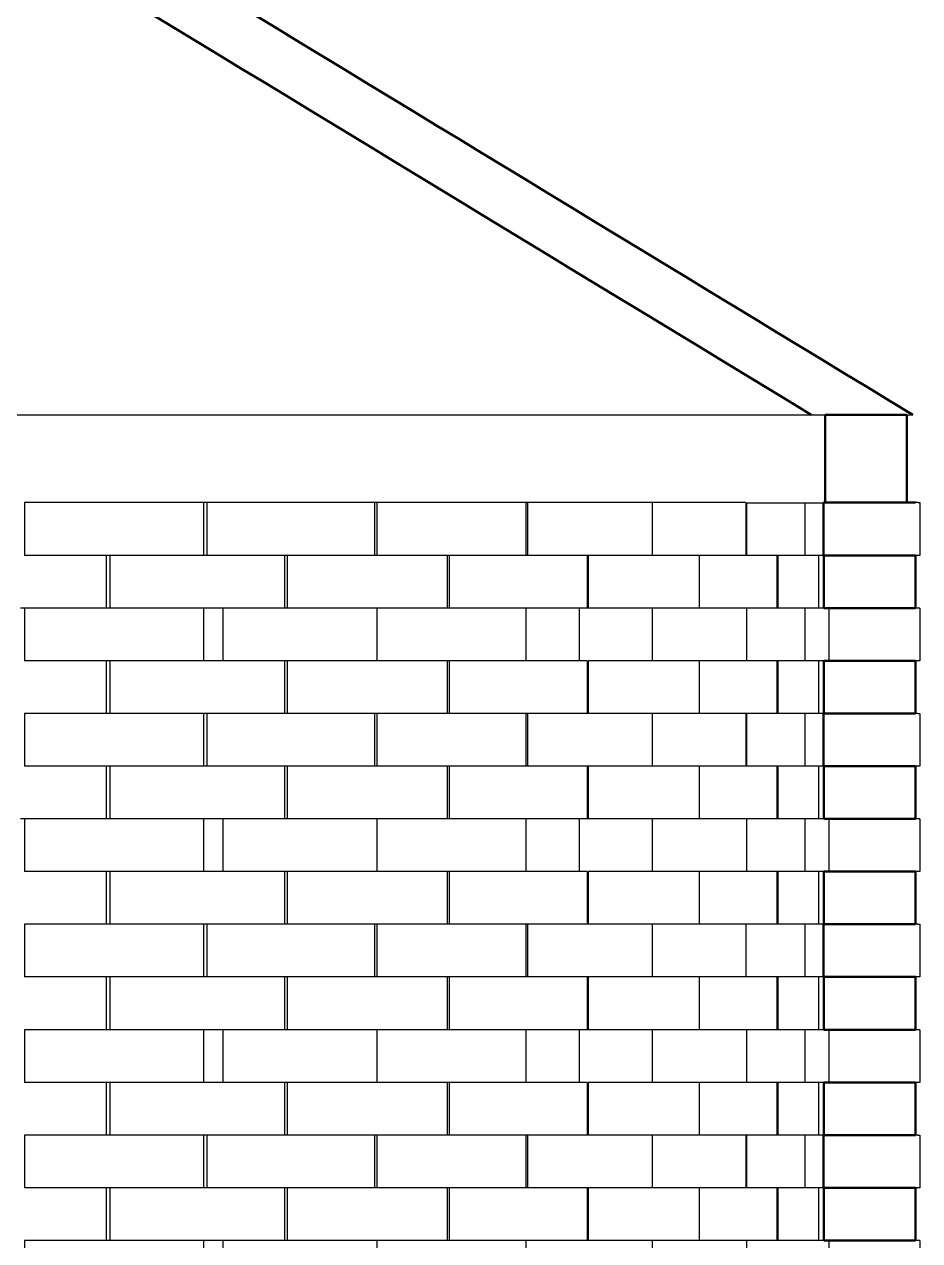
# Model space of a CAD drawing. Header units: millimetres. Extents: x 507.9 to 541, y 40.2 to 69.3.
# Drawn here: x 518.931 to 519.95, y 54.949 to 56.334 of the extents above; entities that cross this region are included whole.
import ezdxf

# ---------------------------------------------------------------- set-up
doc = ezdxf.new("R2010")
doc.units = ezdxf.units.MM
doc.layers.add('Make2D$Visible$ClippingPlaneIntersections', color=7, linetype='Continuous', lineweight=50, true_color=0x000000)
doc.layers.add('Make2D$Visible$Curves', color=7, linetype='Continuous', true_color=0x000000)

msp = doc.modelspace()

# ---------------------------------------------------------------- linework, layer by layer
at = {"layer": 'Make2D$Visible$ClippingPlaneIntersections', "color": 18, "true_color": 0x000000}
for points, degree in [([(519.94259, 55.88926), (518.83975, 56.55937), (517.73691, 57.22948), (516.63407, 57.89959)], 3), ([(516.63407, 57.82938), (517.6984, 57.18267), (518.76272, 56.53597), (519.82704, 55.88926)], 3), ([(519.9358, 55.88926), (519.8893, 55.88926), (519.84279, 55.88926)], 2), ([(519.84279, 55.78926), (519.84279, 55.83926), (519.84279, 55.88926)], 2), ([(519.9358, 55.88926), (519.9358, 55.83926), (519.9358, 55.78926)], 2), ([(519.84107, 55.78929), (519.89338, 55.78929), (519.94569, 55.78929)], 2), ([(519.84107, 55.78929), (519.84107, 55.75929), (519.84107, 55.72929)], 2), ([(519.84118, 55.72929), (519.8934, 55.72929), (519.94562, 55.72929)], 2), ([(519.84118, 55.72929), (519.84118, 55.69929), (519.84118, 55.66929)], 2), ([(519.94562, 55.66929), (519.94562, 55.69929), (519.94562, 55.72929)], 2), ([(519.84118, 55.66929), (519.8934, 55.66929), (519.94562, 55.66929)], 2), ([(519.84118, 55.60929), (519.8934, 55.60929), (519.94562, 55.60929)], 2), ([(519.84118, 55.60929), (519.84118, 55.57929), (519.84118, 55.54929)], 2), ([(519.94562, 55.54929), (519.94562, 55.57929), (519.94562, 55.60929)], 2), ([(519.84107, 55.54929), (519.84107, 55.51929), (519.84107, 55.48929)], 2), ([(519.84118, 55.54929), (519.8934, 55.54929), (519.94562, 55.54929)], 2), ([(519.84118, 55.48929), (519.84408, 55.48929), (519.84699, 55.48929)], 2), ([(519.84118, 55.48929), (519.84118, 55.45929), (519.84118, 55.42929)], 2), ([(519.84699, 55.48929), (519.89634, 55.48929), (519.94569, 55.48929)], 2), ([(519.94562, 55.42929), (519.94562, 55.45929), (519.94562, 55.48929)], 2), ([(519.84118, 55.42929), (519.8934, 55.42929), (519.94562, 55.42929)], 2), ([(519.84118, 55.36929), (519.8934, 55.36929), (519.94562, 55.36929)], 2), ([(519.84118, 55.36929), (519.84118, 55.33929), (519.84118, 55.30929)], 2), ([(519.94562, 55.30929), (519.94562, 55.33929), (519.94562, 55.36929)], 2), ([(519.84107, 55.30929), (519.89338, 55.30929), (519.94569, 55.30929)], 2), ([(519.84107, 55.30929), (519.84107, 55.27929), (519.84107, 55.24929)], 2), ([(519.84107, 55.24929), (519.89335, 55.24929), (519.94562, 55.24929)], 2), ([(519.84118, 55.24929), (519.84118, 55.21929), (519.84118, 55.18929)], 2), ([(519.94562, 55.18929), (519.94562, 55.21929), (519.94562, 55.24929)], 2), ([(519.84118, 55.18929), (519.8934, 55.18929), (519.94562, 55.18929)], 2), ([(519.84118, 55.12929), (519.8934, 55.12929), (519.94562, 55.12929)], 2), ([(519.84118, 55.12929), (519.84118, 55.09929), (519.84118, 55.06929)], 2), ([(519.94562, 55.06929), (519.94562, 55.09929), (519.94562, 55.12929)], 2), ([(519.84107, 55.06929), (519.89338, 55.06929), (519.94569, 55.06929)], 2), ([(519.84107, 55.06929), (519.84107, 55.03929), (519.84107, 55.00929)], 2), ([(519.84118, 55.00929), (519.8934, 55.00929), (519.94562, 55.00929)], 2), ([(519.84118, 55.00929), (519.84118, 54.97929), (519.84118, 54.94929)], 2), ([(519.94562, 54.94929), (519.94562, 54.97929), (519.94562, 55.00929)], 2), ([(519.84118, 54.94929), (519.8934, 54.94929), (519.94562, 54.94929)], 2)]:
    msp.add_open_spline(points, degree=degree, dxfattribs=at)
at = {"layer": 'Make2D$Visible$Curves', "color": 18, "lineweight": -3, "true_color": 0x000000}
msp.add_rational_spline([(518.71147, 55.88926), (518.94571, 55.88926), (519.16738, 55.88926), (519.72336, 55.88926), (519.8272, 55.88926)], [0.914868363465, 0.932033312771, 1, 0.845382398933, 0.953673055142], degree=2, knots=[3.0935215, 3.0935215, 3.0935215, 3.6039963, 3.6039963, 4.7652768, 4.7652768, 4.7652768], dxfattribs=at)
for points, degree in [([(519.82707, 55.88926), (519.83237, 55.88926), (519.83767, 55.88926), (519.84298, 55.88926)], 3), ([(519.9358, 55.88926), (519.93807, 55.88926), (519.94034, 55.88926), (519.94261, 55.88926)], 3), ([(518.93114, 55.78929), (518.93114, 55.75929), (518.93114, 55.72929)], 2), ([(519.13519, 55.78929), (519.03316, 55.78929), (518.93114, 55.78929)], 2), ([(519.13519, 55.78929), (519.13519, 55.75929), (519.13519, 55.72929)], 2), ([(519.13873, 55.78929), (519.13696, 55.78929), (519.13519, 55.78929)], 2), ([(519.13887, 55.78929), (519.13887, 55.75929), (519.13887, 55.72929)], 2), ([(519.32974, 55.78929), (519.2343, 55.78929), (519.13887, 55.78929)], 2), ([(519.32974, 55.78929), (519.32974, 55.75929), (519.32974, 55.72929)], 2), ([(519.33239, 55.78929), (519.33107, 55.78929), (519.32974, 55.78929)], 2), ([(519.33248, 55.78929), (519.33248, 55.75929), (519.33248, 55.72929)], 2), ([(519.5022, 55.78929), (519.41758, 55.78929), (519.33295, 55.78929)], 2), ([(519.5022, 55.78929), (519.5022, 55.75929), (519.5022, 55.72929)], 2), ([(519.50393, 55.78929), (519.50307, 55.78929), (519.5022, 55.78929)], 2), ([(519.50388, 55.78929), (519.50388, 55.75929), (519.50388, 55.72929)], 2), ([(519.64537, 55.78929), (519.57462, 55.78929), (519.50388, 55.78929)], 2), ([(519.64593, 55.78929), (519.64593, 55.75929), (519.64593, 55.72929)], 2), ([(519.75223, 55.78929), (519.69908, 55.78929), (519.64593, 55.78929)], 2), ([(519.75269, 55.78929), (519.75269, 55.75929), (519.75269, 55.72929)], 2), ([(519.75329, 55.78929), (519.75329, 55.75929), (519.75329, 55.72929)], 2), ([(519.81972, 55.78929), (519.81972, 55.75929), (519.81972, 55.72929)], 2), ([(519.94829, 55.78929), (519.94699, 55.78929), (519.94569, 55.78929)], 2), ([(519.94829, 55.78929), (519.94937, 55.78929), (519.95046, 55.78929)], 2), ([(519.95046, 55.78929), (519.95046, 55.75929), (519.95046, 55.72929)], 2), ([(519.13519, 55.72929), (519.03316, 55.72929), (518.93114, 55.72929)], 2), ([(519.02426, 55.72929), (519.02426, 55.69929), (519.02426, 55.66929)], 2), ([(519.02838, 55.72929), (519.02838, 55.69929), (519.02838, 55.66929)], 2), ([(519.13886, 55.72929), (519.13703, 55.72929), (519.13519, 55.72929)], 2), ([(519.32974, 55.72929), (519.2343, 55.72929), (519.13887, 55.72929)], 2), ([(519.22728, 55.72929), (519.22728, 55.69929), (519.22728, 55.66929)], 2), ([(519.23054, 55.72929), (519.23054, 55.69929), (519.23054, 55.66929)], 2), ([(519.33199, 55.72929), (519.33086, 55.72929), (519.32974, 55.72929)], 2), ([(519.33275, 55.72929), (519.33237, 55.72929), (519.33199, 55.72929)], 2), ([(519.5022, 55.72929), (519.41734, 55.72929), (519.33248, 55.72929)], 2), ([(519.41243, 55.72929), (519.41243, 55.69929), (519.41243, 55.66929)], 2), ([(519.41468, 55.72929), (519.41468, 55.69929), (519.41468, 55.66929)], 2), ([(519.50356, 55.72929), (519.50288, 55.72929), (519.5022, 55.72929)], 2), ([(519.64537, 55.72929), (519.57462, 55.72929), (519.50388, 55.72929)], 2), ([(519.57198, 55.72929), (519.57198, 55.69929), (519.57198, 55.66929)], 2), ([(519.57314, 55.72929), (519.57314, 55.69929), (519.57314, 55.66929)], 2), ([(519.69927, 55.72929), (519.6726, 55.72929), (519.64593, 55.72929)], 2), ([(519.69929, 55.72929), (519.69929, 55.69929), (519.69929, 55.66929)], 2), ([(519.75259, 55.72929), (519.72594, 55.72929), (519.69929, 55.72929)], 2), ([(519.789, 55.72929), (519.77084, 55.72929), (519.75269, 55.72929)], 2), ([(519.78787, 55.72929), (519.78787, 55.69929), (519.78787, 55.66929)], 2), ([(519.789, 55.72929), (519.789, 55.69929), (519.789, 55.66929)], 2), ([(519.81998, 55.72929), (519.80449, 55.72929), (519.789, 55.72929)], 2), ([(519.83528, 55.72929), (519.8275, 55.72929), (519.81972, 55.72929)], 2), ([(519.84118, 55.72929), (519.83818, 55.72929), (519.83518, 55.72929)], 2), ([(519.83518, 55.72929), (519.83518, 55.69929), (519.83518, 55.66929)], 2), ([(519.94829, 55.72929), (519.94699, 55.72929), (519.94569, 55.72929)], 2), ([(519.95046, 55.72929), (519.94937, 55.72929), (519.94829, 55.72929)], 2), ([(518.93119, 55.66929), (518.92893, 55.66929), (518.92667, 55.66929)], 2), ([(519.13519, 55.66929), (519.03316, 55.66929), (518.93114, 55.66929)], 2), ([(518.93114, 55.66929), (518.93114, 55.63929), (518.93114, 55.60929)], 2), ([(519.22728, 55.66929), (519.18124, 55.66929), (519.13519, 55.66929)], 2), ([(519.13519, 55.66929), (519.13519, 55.63929), (519.13519, 55.60929)], 2), ([(519.15715, 55.66929), (519.15715, 55.63929), (519.15715, 55.60929)], 2), ([(519.23048, 55.66929), (519.22888, 55.66929), (519.22728, 55.66929)], 2), ([(519.33249, 55.66929), (519.28152, 55.66929), (519.23054, 55.66929)], 2), ([(519.33248, 55.66929), (519.33248, 55.63929), (519.33248, 55.60929)], 2), ([(519.5022, 55.66929), (519.41734, 55.66929), (519.33248, 55.66929)], 2), ([(519.57198, 55.66929), (519.53709, 55.66929), (519.5022, 55.66929)], 2), ([(519.5022, 55.66929), (519.5022, 55.63929), (519.5022, 55.60929)], 2), ([(519.56294, 55.66929), (519.56294, 55.63929), (519.56294, 55.60929)], 2), ([(519.57345, 55.66929), (519.57271, 55.66929), (519.57198, 55.66929)], 2), ([(519.64614, 55.66929), (519.60964, 55.66929), (519.57314, 55.66929)], 2), ([(519.64593, 55.66929), (519.64593, 55.63929), (519.64593, 55.60929)], 2), ([(519.69889, 55.66929), (519.67241, 55.66929), (519.64593, 55.66929)], 2), ([(519.78756, 55.66929), (519.74342, 55.66929), (519.69929, 55.66929)], 2), ([(519.75329, 55.66929), (519.75329, 55.63929), (519.75329, 55.60929)], 2), ([(519.82019, 55.66929), (519.80403, 55.66929), (519.78787, 55.66929)], 2), ([(519.81972, 55.66929), (519.81972, 55.63929), (519.81972, 55.60929)], 2), ([(519.83503, 55.66929), (519.82738, 55.66929), (519.81972, 55.66929)], 2), ([(519.84118, 55.66929), (519.83818, 55.66929), (519.83518, 55.66929)], 2), ([(519.84699, 55.66929), (519.84699, 55.63929), (519.84699, 55.60929)], 2), ([(519.95046, 55.66929), (519.94804, 55.66929), (519.94562, 55.66929)], 2), ([(519.95046, 55.66929), (519.95046, 55.63929), (519.95046, 55.60929)], 2), ([(519.13519, 55.60929), (519.03316, 55.60929), (518.93114, 55.60929)], 2), ([(519.02426, 55.60929), (519.02426, 55.57929), (519.02426, 55.54929)], 2), ([(519.02838, 55.60929), (519.02838, 55.57929), (519.02838, 55.54929)], 2), ([(519.22728, 55.60929), (519.18124, 55.60929), (519.13519, 55.60929)], 2), ([(519.22728, 55.60929), (519.22728, 55.57929), (519.22728, 55.54929)], 2), ([(519.23043, 55.60929), (519.22885, 55.60929), (519.22728, 55.60929)], 2), ([(519.23054, 55.60929), (519.23054, 55.57929), (519.23054, 55.54929)], 2), ([(519.33216, 55.60929), (519.28135, 55.60929), (519.23054, 55.60929)], 2), ([(519.5022, 55.60929), (519.41734, 55.60929), (519.33248, 55.60929)], 2), ([(519.41243, 55.60929), (519.41243, 55.57929), (519.41243, 55.54929)], 2), ([(519.41468, 55.60929), (519.41468, 55.57929), (519.41468, 55.54929)], 2), ([(519.57198, 55.60929), (519.53709, 55.60929), (519.5022, 55.60929)], 2), ([(519.57198, 55.60929), (519.57198, 55.57929), (519.57198, 55.54929)], 2), ([(519.57314, 55.60929), (519.57314, 55.57929), (519.57314, 55.54929)], 2), ([(519.6456, 55.60929), (519.60937, 55.60929), (519.57314, 55.60929)], 2), ([(519.69965, 55.60929), (519.67279, 55.60929), (519.64593, 55.60929)], 2), ([(519.69929, 55.60865), (519.69929, 55.57897), (519.69929, 55.54929)], 2), ([(519.78796, 55.60929), (519.74377, 55.60929), (519.69958, 55.60929)], 2), ([(519.81969, 55.60929), (519.80378, 55.60929), (519.78787, 55.60929)], 2), ([(519.78787, 55.60929), (519.78787, 55.57929), (519.78787, 55.54929)], 2), ([(519.789, 55.60929), (519.789, 55.57929), (519.789, 55.54929)], 2), ([(519.83512, 55.60929), (519.82742, 55.60929), (519.81972, 55.60929)], 2), ([(519.84118, 55.60929), (519.83818, 55.60929), (519.83518, 55.60929)], 2), ([(519.83518, 55.60929), (519.83518, 55.57929), (519.83518, 55.54929)], 2), ([(519.95046, 55.60929), (519.94804, 55.60929), (519.94562, 55.60929)], 2), ([(518.93114, 55.54929), (518.93114, 55.51929), (518.93114, 55.48929)], 2), ([(519.13519, 55.54929), (519.03316, 55.54929), (518.93114, 55.54929)], 2), ([(519.13888, 55.54929), (519.13704, 55.54929), (519.13519, 55.54929)], 2), ([(519.13519, 55.54929), (519.13519, 55.51929), (519.13519, 55.48929)], 2), ([(519.32974, 55.54929), (519.2343, 55.54929), (519.13887, 55.54929)], 2), ([(519.13887, 55.54929), (519.13887, 55.51929), (519.13887, 55.48929)], 2), ([(519.32974, 55.54929), (519.32974, 55.51929), (519.32974, 55.48929)], 2), ([(519.33254, 55.54929), (519.33114, 55.54929), (519.32974, 55.54929)], 2), ([(519.5022, 55.54929), (519.41734, 55.54929), (519.33248, 55.54929)], 2), ([(519.33248, 55.54929), (519.33248, 55.51929), (519.33248, 55.48929)], 2), ([(519.5022, 55.54929), (519.5022, 55.51929), (519.5022, 55.48929)], 2), ([(519.50437, 55.54929), (519.50328, 55.54929), (519.5022, 55.54929)], 2), ([(519.64537, 55.54929), (519.57462, 55.54929), (519.50388, 55.54929)], 2), ([(519.50388, 55.54929), (519.50388, 55.51929), (519.50388, 55.48929)], 2), ([(519.64593, 55.54929), (519.64593, 55.51929), (519.64593, 55.48929)], 2), ([(519.69971, 55.54929), (519.67282, 55.54929), (519.64593, 55.54929)], 2), ([(519.75267, 55.54929), (519.72598, 55.54929), (519.69929, 55.54929)], 2), ([(519.75269, 55.54929), (519.75269, 55.51929), (519.75269, 55.48929)], 2), ([(519.789, 55.54929), (519.77084, 55.54929), (519.75269, 55.54929)], 2), ([(519.75329, 55.54929), (519.75329, 55.51929), (519.75329, 55.48929)], 2), ([(519.82144, 55.54929), (519.80522, 55.54929), (519.789, 55.54929)], 2), ([(519.81972, 55.54929), (519.81972, 55.51929), (519.81972, 55.48929)], 2), ([(519.83547, 55.54929), (519.82845, 55.54929), (519.82144, 55.54929)], 2), ([(519.84118, 55.54929), (519.8384, 55.54929), (519.83561, 55.54929)], 2), ([(519.94829, 55.54929), (519.94699, 55.54929), (519.94569, 55.54929)], 2), ([(519.94829, 55.54929), (519.94937, 55.54929), (519.95046, 55.54929)], 2), ([(519.95046, 55.54929), (519.95046, 55.51929), (519.95046, 55.48929)], 2), ([(519.13519, 55.48929), (519.03316, 55.48929), (518.93114, 55.48929)], 2), ([(519.02426, 55.48929), (519.02426, 55.45929), (519.02426, 55.42929)], 2), ([(519.02838, 55.48929), (519.02838, 55.45929), (519.02838, 55.42929)], 2), ([(519.13854, 55.48929), (519.13686, 55.48929), (519.13519, 55.48929)], 2), ([(519.32974, 55.48929), (519.2343, 55.48929), (519.13887, 55.48929)], 2), ([(519.22728, 55.48929), (519.22728, 55.45929), (519.22728, 55.42929)], 2), ([(519.23054, 55.48929), (519.23054, 55.45929), (519.23054, 55.42929)], 2), ([(519.33285, 55.48929), (519.3313, 55.48929), (519.32974, 55.48929)], 2), ([(519.5022, 55.48929), (519.41734, 55.48929), (519.33248, 55.48929)], 2), ([(519.41243, 55.48929), (519.41243, 55.45929), (519.41243, 55.42929)], 2), ([(519.41468, 55.48929), (519.41468, 55.45929), (519.41468, 55.42929)], 2), ([(519.50393, 55.48929), (519.50307, 55.48929), (519.5022, 55.48929)], 2), ([(519.64537, 55.48929), (519.57462, 55.48929), (519.50388, 55.48929)], 2), ([(519.57198, 55.48864), (519.57198, 55.45897), (519.57198, 55.42929)], 2), ([(519.57314, 55.48929), (519.57314, 55.45929), (519.57314, 55.42929)], 2), ([(519.64537, 55.48943), (519.64537, 55.48936), (519.64537, 55.48929)], 2), ([(519.64598, 55.48929), (519.64568, 55.48929), (519.64537, 55.48929)], 2), ([(519.69928, 55.48929), (519.6726, 55.48929), (519.64593, 55.48929)], 2), ([(519.69929, 55.48929), (519.69929, 55.45929), (519.69929, 55.42929)], 2), ([(519.75274, 55.48929), (519.72601, 55.48929), (519.69929, 55.48929)], 2), ([(519.7884, 55.48929), (519.77054, 55.48929), (519.75269, 55.48929)], 2), ([(519.78787, 55.48929), (519.78787, 55.45929), (519.78787, 55.42929)], 2), ([(519.82146, 55.48929), (519.80493, 55.48929), (519.7884, 55.48929)], 2), ([(519.78964, 55.48929), (519.78902, 55.48929), (519.7884, 55.48929)], 2), ([(519.789, 55.48929), (519.789, 55.45929), (519.789, 55.42929)], 2), ([(519.83563, 55.48929), (519.82854, 55.48929), (519.82146, 55.48929)], 2), ([(519.83518, 55.48929), (519.83518, 55.45929), (519.83518, 55.42929)], 2), ([(519.84118, 55.48929), (519.83841, 55.48929), (519.83563, 55.48929)], 2), ([(519.94829, 55.48929), (519.94699, 55.48929), (519.94569, 55.48929)], 2), ([(519.95046, 55.48929), (519.94937, 55.48929), (519.94829, 55.48929)], 2), ([(518.93133, 55.42929), (518.929, 55.42929), (518.92667, 55.42929)], 2), ([(519.13519, 55.42929), (519.03316, 55.42929), (518.93114, 55.42929)], 2), ([(518.93114, 55.42929), (518.93114, 55.39929), (518.93114, 55.36929)], 2), ([(519.22728, 55.42929), (519.18124, 55.42929), (519.13519, 55.42929)], 2), ([(519.13519, 55.42929), (519.13519, 55.39929), (519.13519, 55.36929)], 2), ([(519.15715, 55.42929), (519.15715, 55.39929), (519.15715, 55.36929)], 2), ([(519.23001, 55.42929), (519.22865, 55.42929), (519.22728, 55.42929)], 2), ([(519.33214, 55.42929), (519.28134, 55.42929), (519.23054, 55.42929)], 2), ([(519.33248, 55.42929), (519.33248, 55.39929), (519.33248, 55.36929)], 2), ([(519.5022, 55.42929), (519.41734, 55.42929), (519.33248, 55.42929)], 2), ([(519.57198, 55.42929), (519.53709, 55.42929), (519.5022, 55.42929)], 2), ([(519.5022, 55.42929), (519.5022, 55.39929), (519.5022, 55.36929)], 2), ([(519.56294, 55.42929), (519.56294, 55.39929), (519.56294, 55.36929)], 2), ([(519.57304, 55.42929), (519.57251, 55.42929), (519.57198, 55.42929)], 2), ([(519.64586, 55.42929), (519.6095, 55.42929), (519.57314, 55.42929)], 2), ([(519.64593, 55.42929), (519.64593, 55.39929), (519.64593, 55.36929)], 2), ([(519.69949, 55.42929), (519.67295, 55.42929), (519.64642, 55.42929)], 2), ([(519.78775, 55.42929), (519.74362, 55.42929), (519.69949, 55.42929)], 2), ([(519.75329, 55.42929), (519.75329, 55.39929), (519.75329, 55.36929)], 2), ([(519.81921, 55.42929), (519.80354, 55.42929), (519.78787, 55.42929)], 2), ([(519.8348, 55.42929), (519.82726, 55.42929), (519.81972, 55.42929)], 2), ([(519.81972, 55.42906), (519.81972, 55.39918), (519.81972, 55.36929)], 2), ([(519.84118, 55.42929), (519.83818, 55.42929), (519.83518, 55.42929)], 2), ([(519.84699, 55.42929), (519.84699, 55.39929), (519.84699, 55.36929)], 2), ([(519.95046, 55.42929), (519.94804, 55.42929), (519.94562, 55.42929)], 2), ([(519.95046, 55.42929), (519.95046, 55.39929), (519.95046, 55.36929)], 2), ([(519.13519, 55.36929), (519.03316, 55.36929), (518.93114, 55.36929)], 2), ([(519.02426, 55.36929), (519.02426, 55.33929), (519.02426, 55.30929)], 2), ([(519.02838, 55.36929), (519.02838, 55.33929), (519.02838, 55.30929)], 2), ([(519.22728, 55.36929), (519.18124, 55.36929), (519.13519, 55.36929)], 2), ([(519.22728, 55.36929), (519.22728, 55.33929), (519.22728, 55.30929)], 2), ([(519.23017, 55.36929), (519.22872, 55.36929), (519.22728, 55.36929)], 2), ([(519.23054, 55.36929), (519.23054, 55.33929), (519.23054, 55.30929)], 2), ([(519.33248, 55.36929), (519.28151, 55.36929), (519.23054, 55.36929)], 2), ([(519.5022, 55.36929), (519.41734, 55.36929), (519.33248, 55.36929)], 2), ([(519.41243, 55.36929), (519.41243, 55.33929), (519.41243, 55.30929)], 2), ([(519.41468, 55.36929), (519.41468, 55.33929), (519.41468, 55.30929)], 2), ([(519.57198, 55.36929), (519.53709, 55.36929), (519.5022, 55.36929)], 2), ([(519.57198, 55.36929), (519.57198, 55.33929), (519.57198, 55.30929)], 2), ([(519.57314, 55.36929), (519.57314, 55.33929), (519.57314, 55.30929)], 2), ([(519.64561, 55.36929), (519.60937, 55.36929), (519.57314, 55.36929)], 2), ([(519.69927, 55.36929), (519.6726, 55.36929), (519.64593, 55.36929)], 2), ([(519.69929, 55.36929), (519.69929, 55.33929), (519.69929, 55.30929)], 2), ([(519.78776, 55.36929), (519.74352, 55.36929), (519.69929, 55.36929)], 2), ([(519.81947, 55.36929), (519.80367, 55.36929), (519.78787, 55.36929)], 2), ([(519.78787, 55.36929), (519.78787, 55.33929), (519.78787, 55.30929)], 2), ([(519.789, 55.36929), (519.789, 55.33929), (519.789, 55.30929)], 2), ([(519.83507, 55.36929), (519.82739, 55.36929), (519.81972, 55.36929)], 2), ([(519.84118, 55.36929), (519.83818, 55.36929), (519.83518, 55.36929)], 2), ([(519.83518, 55.36929), (519.83518, 55.33929), (519.83518, 55.30929)], 2), ([(519.95046, 55.36929), (519.94804, 55.36929), (519.94562, 55.36929)], 2), ([(518.93114, 55.30929), (518.93114, 55.27929), (518.93114, 55.24929)], 2), ([(519.13519, 55.30929), (519.03316, 55.30929), (518.93114, 55.30929)], 2), ([(519.13865, 55.30929), (519.13692, 55.30929), (519.13519, 55.30929)], 2), ([(519.13519, 55.30929), (519.13519, 55.27929), (519.13519, 55.24929)], 2), ([(519.32974, 55.30929), (519.2343, 55.30929), (519.13887, 55.30929)], 2), ([(519.13887, 55.30929), (519.13887, 55.27929), (519.13887, 55.24929)], 2), ([(519.32974, 55.30929), (519.32974, 55.27929), (519.32974, 55.24929)], 2), ([(519.33213, 55.30929), (519.33093, 55.30929), (519.32974, 55.30929)], 2), ([(519.5022, 55.30929), (519.41734, 55.30929), (519.33248, 55.30929)], 2), ([(519.33248, 55.30929), (519.33248, 55.27929), (519.33248, 55.24929)], 2), ([(519.5022, 55.30929), (519.5022, 55.27929), (519.5022, 55.24929)], 2), ([(519.5039, 55.30929), (519.50305, 55.30929), (519.5022, 55.30929)], 2), ([(519.64537, 55.30929), (519.57462, 55.30929), (519.50388, 55.30929)], 2), ([(519.50388, 55.30929), (519.50388, 55.27929), (519.50388, 55.24929)], 2), ([(519.64593, 55.30929), (519.64593, 55.27929), (519.64593, 55.24929)], 2), ([(519.69968, 55.30929), (519.67281, 55.30929), (519.64593, 55.30929)], 2), ([(519.75341, 55.30929), (519.72635, 55.30929), (519.69929, 55.30929)], 2), ([(519.75269, 55.30929), (519.75269, 55.27929), (519.75269, 55.24929)], 2), ([(519.78831, 55.30929), (519.77069, 55.30929), (519.75307, 55.30929)], 2), ([(519.81992, 55.30929), (519.80389, 55.30929), (519.78787, 55.30929)], 2), ([(519.81972, 55.30929), (519.81972, 55.27957), (519.81972, 55.24986)], 2), ([(519.83479, 55.30929), (519.82725, 55.30929), (519.81972, 55.30929)], 2), ([(519.84118, 55.30929), (519.83818, 55.30929), (519.83518, 55.30929)], 2), ([(519.94829, 55.30929), (519.94699, 55.30929), (519.94569, 55.30929)], 2), ([(519.94829, 55.30929), (519.94937, 55.30929), (519.95046, 55.30929)], 2), ([(519.95046, 55.30929), (519.95046, 55.27929), (519.95046, 55.24929)], 2), ([(519.13519, 55.24929), (519.03316, 55.24929), (518.93114, 55.24929)], 2), ([(519.02426, 55.24929), (519.02426, 55.21929), (519.02426, 55.18929)], 2), ([(519.02838, 55.24929), (519.02838, 55.21929), (519.02838, 55.18929)], 2), ([(519.13863, 55.24929), (519.13691, 55.24929), (519.13519, 55.24929)], 2), ([(519.32974, 55.24929), (519.2343, 55.24929), (519.13887, 55.24929)], 2), ([(519.22728, 55.24929), (519.22728, 55.21929), (519.22728, 55.18929)], 2), ([(519.23054, 55.24929), (519.23054, 55.21929), (519.23054, 55.18929)], 2), ([(519.33199, 55.24929), (519.33086, 55.24929), (519.32974, 55.24929)], 2), ([(519.5022, 55.24929), (519.41734, 55.24929), (519.33248, 55.24929)], 2), ([(519.41243, 55.24929), (519.41243, 55.21929), (519.41243, 55.18929)], 2), ([(519.41468, 55.24929), (519.41468, 55.21929), (519.41468, 55.18929)], 2), ([(519.50353, 55.24929), (519.50286, 55.24929), (519.5022, 55.24929)], 2), ([(519.64537, 55.24929), (519.57462, 55.24929), (519.50388, 55.24929)], 2), ([(519.57198, 55.24929), (519.57198, 55.21929), (519.57198, 55.18929)], 2), ([(519.57314, 55.24929), (519.57314, 55.21929), (519.57314, 55.18929)], 2), ([(519.69931, 55.24929), (519.67262, 55.24929), (519.64593, 55.24929)], 2), ([(519.69929, 55.24929), (519.69929, 55.21929), (519.69929, 55.18929)], 2), ([(519.75255, 55.24929), (519.72592, 55.24929), (519.69929, 55.24929)], 2), ([(519.78837, 55.24929), (519.77053, 55.24929), (519.75269, 55.24929)], 2), ([(519.78787, 55.24929), (519.78787, 55.21929), (519.78787, 55.18929)], 2), ([(519.82146, 55.24929), (519.80491, 55.24929), (519.78837, 55.24929)], 2), ([(519.789, 55.24929), (519.789, 55.21929), (519.789, 55.18929)], 2), ([(519.83533, 55.24929), (519.8284, 55.24929), (519.82146, 55.24929)], 2), ([(519.83518, 55.24929), (519.83518, 55.21929), (519.83518, 55.18929)], 2), ([(519.84058, 55.24929), (519.83796, 55.24929), (519.83533, 55.24929)], 2), ([(519.94829, 55.24929), (519.94699, 55.24929), (519.94569, 55.24929)], 2), ([(519.95046, 55.24929), (519.94937, 55.24929), (519.94829, 55.24929)], 2), ([(519.13519, 55.18929), (519.03316, 55.18929), (518.93114, 55.18929)], 2), ([(518.93114, 55.18929), (518.93114, 55.15929), (518.93114, 55.12929)], 2), ([(519.22728, 55.18929), (519.18124, 55.18929), (519.13519, 55.18929)], 2), ([(519.13519, 55.18929), (519.13519, 55.15929), (519.13519, 55.12929)], 2), ([(519.15715, 55.18929), (519.15715, 55.15929), (519.15715, 55.12929)], 2), ([(519.23019, 55.18929), (519.22874, 55.18929), (519.22728, 55.18929)], 2), ([(519.33195, 55.18929), (519.28124, 55.18929), (519.23054, 55.18929)], 2), ([(519.5022, 55.18929), (519.41734, 55.18929), (519.33248, 55.18929)], 2), ([(519.33248, 55.18929), (519.33248, 55.15929), (519.33248, 55.12929)], 2), ([(519.57198, 55.18929), (519.53709, 55.18929), (519.5022, 55.18929)], 2), ([(519.5022, 55.18929), (519.5022, 55.15929), (519.5022, 55.12929)], 2), ([(519.56294, 55.18929), (519.56294, 55.15929), (519.56294, 55.12929)], 2), ([(519.5732, 55.18929), (519.57259, 55.18929), (519.57198, 55.18929)], 2), ([(519.64557, 55.18929), (519.60935, 55.18929), (519.57314, 55.18929)], 2), ([(519.64593, 55.18929), (519.64593, 55.15929), (519.64593, 55.12929)], 2), ([(519.69927, 55.18929), (519.6726, 55.18929), (519.64593, 55.18929)], 2), ([(519.78788, 55.18929), (519.74358, 55.18929), (519.69929, 55.18929)], 2), ([(519.75329, 55.18929), (519.75329, 55.15929), (519.75329, 55.12929)], 2), ([(519.82, 55.18929), (519.80393, 55.18929), (519.78787, 55.18929)], 2), ([(519.81972, 55.18929), (519.81972, 55.15929), (519.81972, 55.12929)], 2), ([(519.83524, 55.18929), (519.82762, 55.18929), (519.82, 55.18929)], 2), ([(519.84118, 55.18929), (519.83818, 55.18929), (519.83518, 55.18929)], 2), ([(519.84699, 55.18929), (519.84699, 55.15929), (519.84699, 55.12929)], 2), ([(519.95046, 55.18929), (519.94804, 55.18929), (519.94562, 55.18929)], 2), ([(519.95046, 55.18929), (519.95046, 55.15929), (519.95046, 55.12929)], 2), ([(519.13519, 55.12929), (519.03316, 55.12929), (518.93114, 55.12929)], 2), ([(519.02426, 55.12929), (519.02426, 55.09929), (519.02426, 55.06929)], 2), ([(519.02838, 55.12929), (519.02838, 55.09929), (519.02838, 55.06929)], 2), ([(519.22728, 55.12929), (519.18124, 55.12929), (519.13519, 55.12929)], 2), ([(519.22728, 55.12929), (519.22728, 55.09961), (519.22728, 55.06993)], 2), ([(519.23008, 55.12929), (519.22868, 55.12929), (519.22728, 55.12929)], 2), ([(519.23054, 55.12929), (519.23054, 55.09929), (519.23054, 55.06929)], 2), ([(519.33213, 55.12929), (519.28133, 55.12929), (519.23054, 55.12929)], 2), ([(519.5022, 55.12929), (519.41734, 55.12929), (519.33248, 55.12929)], 2), ([(519.41243, 55.12929), (519.41243, 55.09929), (519.41243, 55.06929)], 2), ([(519.41468, 55.12929), (519.41468, 55.09929), (519.41468, 55.06929)], 2), ([(519.57198, 55.12929), (519.53709, 55.12929), (519.5022, 55.12929)], 2), ([(519.57198, 55.12929), (519.57198, 55.09929), (519.57198, 55.06929)], 2), ([(519.57314, 55.12929), (519.57314, 55.09929), (519.57314, 55.06929)], 2), ([(519.64608, 55.12929), (519.60961, 55.12929), (519.57314, 55.12929)], 2), ([(519.69927, 55.12929), (519.6726, 55.12929), (519.64593, 55.12929)], 2), ([(519.69929, 55.12929), (519.69929, 55.09929), (519.69929, 55.06929)], 2), ([(519.78776, 55.12929), (519.74352, 55.12929), (519.69929, 55.12929)], 2), ([(519.82016, 55.12929), (519.80401, 55.12929), (519.78787, 55.12929)], 2), ([(519.78787, 55.12929), (519.78787, 55.09929), (519.78787, 55.06929)], 2), ([(519.789, 55.12929), (519.789, 55.09929), (519.789, 55.06929)], 2), ([(519.83516, 55.12929), (519.82766, 55.12929), (519.82016, 55.12929)], 2), ([(519.84118, 55.12929), (519.83818, 55.12929), (519.83518, 55.12929)], 2), ([(519.83518, 55.12929), (519.83518, 55.09929), (519.83518, 55.06929)], 2), ([(519.95046, 55.12929), (519.94804, 55.12929), (519.94562, 55.12929)], 2), ([(519.13519, 55.06929), (519.03316, 55.06929), (518.93114, 55.06929)], 2), ([(518.93114, 55.06929), (518.93114, 55.03929), (518.93114, 55.00929)], 2), ([(519.13519, 55.06929), (519.13519, 55.03929), (519.13519, 55.00929)], 2), ([(519.13886, 55.06929), (519.13702, 55.06929), (519.13519, 55.06929)], 2), ([(519.32974, 55.06929), (519.2343, 55.06929), (519.13887, 55.06929)], 2), ([(519.13887, 55.06929), (519.13887, 55.03929), (519.13887, 55.00929)], 2), ([(519.32974, 55.06929), (519.32974, 55.03929), (519.32974, 55.00929)], 2), ([(519.33249, 55.06929), (519.33111, 55.06929), (519.32974, 55.06929)], 2), ([(519.5022, 55.06929), (519.41734, 55.06929), (519.33248, 55.06929)], 2), ([(519.33248, 55.06929), (519.33248, 55.03929), (519.33248, 55.00929)], 2), ([(519.5022, 55.06929), (519.5022, 55.03929), (519.5022, 55.00929)], 2), ([(519.50372, 55.06929), (519.50296, 55.06929), (519.5022, 55.06929)], 2), ([(519.64537, 55.06929), (519.57462, 55.06929), (519.50388, 55.06929)], 2), ([(519.50388, 55.06929), (519.50388, 55.03929), (519.50388, 55.00929)], 2), ([(519.64593, 55.06929), (519.64593, 55.03929), (519.64593, 55.00929)], 2), ([(519.69971, 55.06929), (519.67282, 55.06929), (519.64593, 55.06929)], 2), ([(519.75246, 55.06929), (519.72609, 55.06929), (519.69973, 55.06929)], 2), ([(519.75269, 55.06929), (519.75269, 55.03929), (519.75269, 55.00929)], 2), ([(519.78802, 55.06929), (519.77035, 55.06929), (519.75269, 55.06929)], 2), ([(519.75329, 55.06929), (519.75329, 55.03929), (519.75329, 55.00929)], 2), ([(519.82146, 55.06929), (519.80488, 55.06929), (519.78829, 55.06929)], 2), ([(519.81972, 55.06929), (519.81972, 55.03929), (519.81972, 55.00929)], 2), ([(519.83536, 55.06929), (519.82841, 55.06929), (519.82146, 55.06929)], 2), ([(519.84118, 55.06929), (519.83818, 55.06929), (519.83518, 55.06929)], 2), ([(519.94829, 55.06929), (519.94699, 55.06929), (519.94569, 55.06929)], 2), ([(519.94829, 55.06929), (519.94937, 55.06929), (519.95046, 55.06929)], 2), ([(519.95046, 55.06929), (519.95046, 55.03929), (519.95046, 55.00929)], 2), ([(519.13519, 55.00929), (519.03316, 55.00929), (518.93114, 55.00929)], 2), ([(519.02426, 55.00929), (519.02426, 54.97929), (519.02426, 54.94929)], 2), ([(519.02838, 55.00929), (519.02838, 54.97929), (519.02838, 54.94929)], 2), ([(519.13845, 55.00929), (519.13682, 55.00929), (519.13519, 55.00929)], 2), ([(519.32974, 55.00929), (519.2343, 55.00929), (519.13887, 55.00929)], 2), ([(519.22728, 55.00929), (519.22728, 54.97929), (519.22728, 54.94929)], 2), ([(519.23054, 55.00929), (519.23054, 54.97929), (519.23054, 54.94929)], 2), ([(519.33199, 55.00929), (519.33086, 55.00929), (519.32974, 55.00929)], 2), ([(519.5022, 55.00929), (519.41734, 55.00929), (519.33248, 55.00929)], 2), ([(519.41243, 55.00929), (519.41243, 54.97929), (519.41243, 54.94929)], 2), ([(519.41468, 55.00929), (519.41468, 54.97929), (519.41468, 54.94929)], 2), ([(519.50335, 55.00929), (519.50277, 55.00929), (519.5022, 55.00929)], 2), ([(519.64537, 55.00929), (519.57462, 55.00929), (519.50388, 55.00929)], 2), ([(519.57198, 55.00929), (519.57198, 54.97929), (519.57198, 54.94929)], 2), ([(519.57314, 55.00929), (519.57314, 54.97929), (519.57314, 54.94929)], 2), ([(519.69945, 55.00929), (519.67269, 55.00929), (519.64593, 55.00929)], 2), ([(519.69929, 55.00929), (519.69929, 54.97929), (519.69929, 54.94929)], 2), ([(519.75271, 55.00929), (519.72608, 55.00929), (519.69945, 55.00929)], 2), ([(519.78837, 55.00929), (519.77053, 55.00929), (519.75269, 55.00929)], 2), ([(519.78787, 55.00901), (519.78787, 54.97915), (519.78787, 54.94929)], 2), ([(519.81976, 55.00929), (519.80403, 55.00929), (519.78829, 55.00929)], 2), ([(519.789, 55.00929), (519.789, 54.97929), (519.789, 54.94929)], 2), ([(519.83529, 55.00929), (519.8275, 55.00929), (519.81972, 55.00929)], 2), ([(519.84118, 55.00929), (519.83818, 55.00929), (519.83518, 55.00929)], 2), ([(519.83518, 55.00929), (519.83518, 54.97929), (519.83518, 54.94929)], 2), ([(519.94829, 55.00929), (519.94699, 55.00929), (519.94569, 55.00929)], 2), ([(519.95046, 55.00929), (519.94937, 55.00929), (519.94829, 55.00929)], 2), ([(518.93114, 54.94929), (518.93114, 54.91929), (518.93114, 54.88929)], 2), ([(519.13519, 54.94929), (519.03316, 54.94929), (518.93114, 54.94929)], 2), ([(519.22728, 54.94929), (519.18124, 54.94929), (519.13519, 54.94929)], 2), ([(519.13519, 54.94929), (519.13519, 54.91929), (519.13519, 54.88929)], 2), ([(519.15715, 54.94929), (519.15715, 54.91929), (519.15715, 54.88929)], 2), ([(519.23051, 54.94929), (519.2289, 54.94929), (519.22728, 54.94929)], 2), ([(519.33208, 54.94929), (519.28131, 54.94929), (519.23054, 54.94929)], 2), ([(519.33248, 54.94929), (519.33248, 54.91929), (519.33248, 54.88929)], 2), ([(519.5022, 54.94929), (519.41734, 54.94929), (519.33248, 54.94929)], 2), ([(519.57198, 54.94929), (519.53709, 54.94929), (519.5022, 54.94929)], 2), ([(519.5022, 54.94929), (519.5022, 54.91929), (519.5022, 54.88929)], 2), ([(519.57319, 54.94929), (519.57258, 54.94929), (519.57198, 54.94929)], 2), ([(519.64601, 54.94929), (519.60957, 54.94929), (519.57314, 54.94929)], 2), ([(519.69975, 54.94929), (519.67284, 54.94929), (519.64593, 54.94929)], 2), ([(519.64593, 54.94929), (519.64593, 54.91929), (519.64593, 54.88929)], 2), ([(519.78769, 54.94929), (519.74372, 54.94929), (519.69975, 54.94929)], 2), ([(519.75329, 54.94929), (519.75329, 54.91929), (519.75329, 54.88929)], 2), ([(519.8202, 54.94929), (519.80403, 54.94929), (519.78787, 54.94929)], 2), ([(519.83517, 54.94929), (519.82766, 54.94929), (519.82015, 54.94929)], 2), ([(519.84118, 54.94929), (519.83818, 54.94929), (519.83518, 54.94929)], 2), ([(519.84699, 54.94929), (519.84699, 54.91929), (519.84699, 54.88929)], 2), ([(519.95046, 54.94929), (519.94804, 54.94929), (519.94562, 54.94929)], 2), ([(519.95046, 54.94929), (519.95046, 54.91929), (519.95046, 54.88929)], 2)]:
    msp.add_open_spline(points, degree=degree, dxfattribs=at)
for points, weights in [([(519.75223, 55.78926), (519.7527, 55.78926), (519.75316, 55.78926)], [0.917121577689, 0.917217877438, 0.917315328774]), ([(519.7535, 55.78926), (519.82893, 55.78926), (519.84093, 55.78926)], [0.917386181779, 0.933481024304, 0.980720199856])]:
    msp.add_rational_spline(points, weights, degree=2, dxfattribs=at)

doc.saveas('drawing.dxf')
